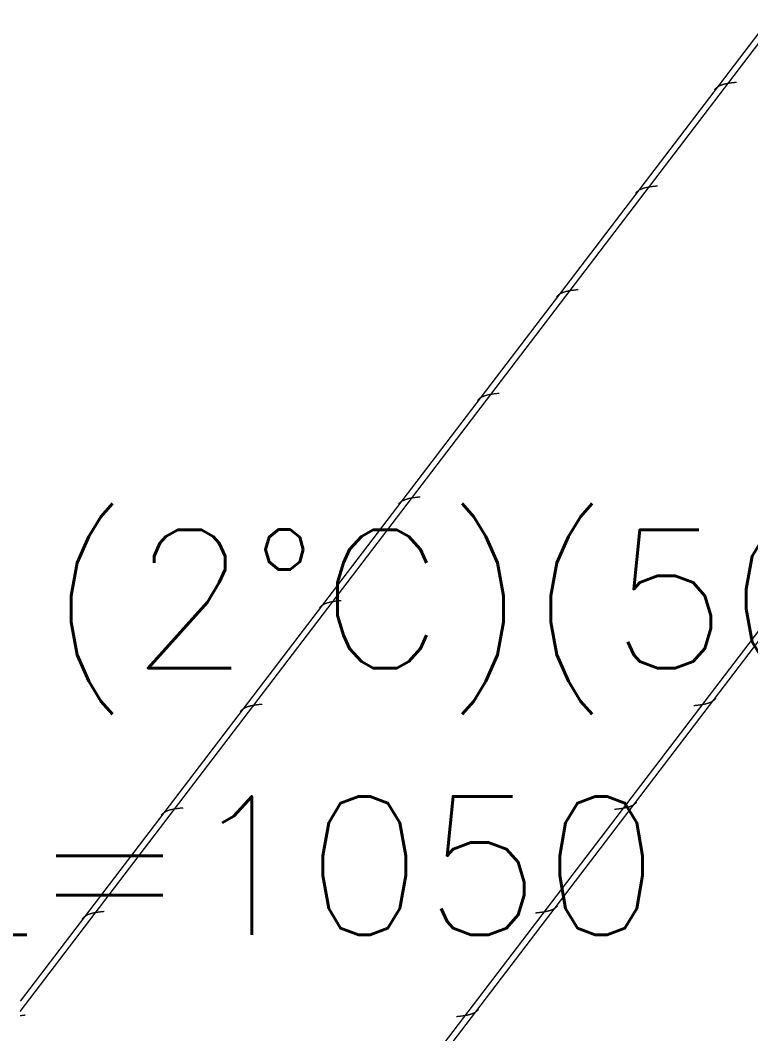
# Model space of a CAD drawing. Extents: x -58 to 5689, y 66 to 4123.
# Drawn here: x 4921.9 to 4981.3, y 3067.6 to 3150.1 of the extents above; entities that cross this region are included whole.
import ezdxf
from ezdxf.enums import TextEntityAlignment as Align
from ezdxf.xclip import XClip

# ---------------------------------------------------------------- set-up
doc = ezdxf.new("R2010")
doc.units = 0
doc.header["$LTSCALE"] = 30
doc.header["$MEASUREMENT"] = 0
doc.header["$XCLIPFRAME"] = 0
doc.layers.get('0').update_dxf_attribs({"linetype": 'CONTINUOUS'})
doc.layers.add("EJE3-3'$0$RLA-CONTORNO", color=30, linetype='CONTINUOUS', lineweight=15)
doc.layers.add("EJE3-3'$0$RLA-FE", color=7, linetype='CONTINUOUS')
doc.styles.add("EJE3-3'$0$RomanS", font='romans.shx', dxfattribs={"height": 11.25})

# ---------------------------------------------------------------- blocks, each defined once
blk = doc.blocks.new("EJE3-3'$0$FP_13-EJE 3-3_")
at = {"layer": "EJE3-3'$0$RLA-CONTORNO"}
for p, q in [((2342.672, 1103), (2140.486, 838.017)), ((2198.497, 912.738), (2198.462, 912.734)), ((2198.532, 912.742), (2198.497, 912.738)), ((2198.568, 912.746), (2198.532, 912.742)), ((2198.603, 912.75), (2198.568, 912.746)), ((2198.638, 912.754), (2198.603, 912.75)), ((2198.674, 912.758), (2198.638, 912.754)), ((2198.709, 912.762), (2198.674, 912.758)), ((2198.745, 912.765), (2198.709, 912.762)), ((2198.781, 912.769), (2198.745, 912.765)), ((2197.017, 912.2), (2197.002, 912.182)), ((2197.033, 912.219), (2197.017, 912.2)), ((2197.05, 912.237), (2197.033, 912.219)), ((2197.067, 912.255), (2197.05, 912.237)), ((2197.085, 912.272), (2197.067, 912.255)), ((2197.103, 912.289), (2197.085, 912.272)), ((2197.122, 912.306), (2197.103, 912.289)), ((2197.141, 912.322), (2197.122, 912.306)), ((2197.16, 912.338), (2197.141, 912.322)), ((2197.181, 912.354), (2197.16, 912.338)), ((2197.201, 912.369), (2197.181, 912.354)), ((2197.222, 912.383), (2197.201, 912.369)), ((2197.244, 912.398), (2197.222, 912.383)), ((2197.266, 912.412), (2197.244, 912.398)), ((2197.289, 912.426), (2197.266, 912.412)), ((2197.312, 912.439), (2197.289, 912.426)), ((2197.335, 912.452), (2197.312, 912.439)), ((2197.359, 912.464), (2197.335, 912.452)), ((2197.383, 912.477), (2197.359, 912.464)), ((2197.408, 912.489), (2197.383, 912.477)), ((2197.434, 912.5), (2197.408, 912.489)), ((2197.459, 912.511), (2197.434, 912.5)), ((2197.485, 912.522), (2197.459, 912.511)), ((2197.512, 912.533), (2197.485, 912.522)), ((2197.539, 912.543), (2197.512, 912.533)), ((2197.566, 912.553), (2197.539, 912.543)), ((2197.594, 912.563), (2197.566, 912.553)), ((2197.622, 912.572), (2197.594, 912.563)), ((2197.651, 912.581), (2197.622, 912.572)), ((2197.68, 912.59), (2197.651, 912.581)), ((2197.709, 912.599), (2197.68, 912.59)), ((2197.739, 912.607), (2197.709, 912.599)), ((2197.769, 912.615), (2197.739, 912.607)), ((2197.799, 912.623), (2197.769, 912.615)), ((2197.83, 912.63), (2197.799, 912.623)), ((2197.861, 912.637), (2197.83, 912.63)), ((2197.892, 912.644), (2197.861, 912.637)), ((2197.924, 912.651), (2197.892, 912.644)), ((2197.956, 912.657), (2197.924, 912.651)), ((2197.988, 912.664), (2197.956, 912.657)), ((2198.02, 912.67), (2197.988, 912.664)), ((2198.053, 912.676), (2198.02, 912.67)), ((2198.086, 912.681), (2198.053, 912.676)), ((2198.119, 912.687), (2198.086, 912.681)), ((2198.153, 912.692), (2198.119, 912.687)), ((2198.186, 912.698), (2198.153, 912.692)), ((2198.22, 912.703), (2198.186, 912.698)), ((2198.254, 912.707), (2198.22, 912.703)), ((2198.289, 912.712), (2198.254, 912.707)), ((2198.323, 912.717), (2198.289, 912.712)), ((2198.358, 912.721), (2198.323, 912.717)), ((2198.392, 912.726), (2198.358, 912.721)), ((2198.427, 912.73), (2198.392, 912.726)), ((2198.462, 912.734), (2198.427, 912.73)), ((2190.583, 903.768), (2190.568, 903.749)), ((2190.599, 903.787), (2190.583, 903.768)), ((2190.616, 903.805), (2190.599, 903.787)), ((2190.633, 903.823), (2190.616, 903.805)), ((2190.651, 903.84), (2190.633, 903.823)), ((2190.669, 903.857), (2190.651, 903.84)), ((2190.688, 903.874), (2190.669, 903.857)), ((2190.707, 903.89), (2190.688, 903.874)), ((2190.727, 903.906), (2190.707, 903.89)), ((2190.747, 903.921), (2190.727, 903.906)), ((2190.767, 903.937), (2190.747, 903.921)), ((2190.789, 903.951), (2190.767, 903.937)), ((2190.81, 903.966), (2190.789, 903.951)), ((2190.832, 903.98), (2190.81, 903.966)), ((2190.855, 903.993), (2190.832, 903.98)), ((2190.878, 904.007), (2190.855, 903.993)), ((2190.901, 904.02), (2190.878, 904.007)), ((2190.925, 904.032), (2190.901, 904.02)), ((2190.95, 904.045), (2190.925, 904.032)), ((2190.974, 904.056), (2190.95, 904.045)), ((2191, 904.068), (2190.974, 904.056)), ((2191.025, 904.079), (2191, 904.068)), ((2191.052, 904.09), (2191.025, 904.079)), ((2191.078, 904.101), (2191.052, 904.09)), ((2191.105, 904.111), (2191.078, 904.101)), ((2191.133, 904.121), (2191.105, 904.111)), ((2191.16, 904.131), (2191.133, 904.121)), ((2191.189, 904.14), (2191.16, 904.131)), ((2191.217, 904.149), (2191.189, 904.14)), ((2191.246, 904.158), (2191.217, 904.149)), ((2191.275, 904.166), (2191.246, 904.158)), ((2191.305, 904.175), (2191.275, 904.166)), ((2191.335, 904.183), (2191.305, 904.175)), ((2191.365, 904.19), (2191.335, 904.183)), ((2191.396, 904.198), (2191.365, 904.19)), ((2191.427, 904.205), (2191.396, 904.198)), ((2191.458, 904.212), (2191.427, 904.205)), ((2191.49, 904.219), (2191.458, 904.212)), ((2191.522, 904.225), (2191.49, 904.219)), ((2191.554, 904.232), (2191.522, 904.225)), ((2191.587, 904.238), (2191.554, 904.232)), ((2191.619, 904.244), (2191.587, 904.238)), ((2191.652, 904.249), (2191.619, 904.244)), ((2191.686, 904.255), (2191.652, 904.249)), ((2191.719, 904.26), (2191.686, 904.255)), ((2191.753, 904.265), (2191.719, 904.26)), ((2191.786, 904.27), (2191.753, 904.265)), ((2191.821, 904.275), (2191.786, 904.27)), ((2191.855, 904.28), (2191.821, 904.275)), ((2191.889, 904.285), (2191.855, 904.28)), ((2191.924, 904.289), (2191.889, 904.285)), ((2191.958, 904.294), (2191.924, 904.289)), ((2191.993, 904.298), (2191.958, 904.294)), ((2192.028, 904.302), (2191.993, 904.298)), ((2192.063, 904.306), (2192.028, 904.302)), ((2192.099, 904.31), (2192.063, 904.306)), ((2192.134, 904.314), (2192.099, 904.31)), ((2192.169, 904.318), (2192.134, 904.314)), ((2192.205, 904.322), (2192.169, 904.318)), ((2192.24, 904.326), (2192.205, 904.322)), ((2192.276, 904.329), (2192.24, 904.326)), ((2192.311, 904.333), (2192.276, 904.329)), ((2192.347, 904.337), (2192.311, 904.333)), ((2184.235, 895.425), (2184.217, 895.408)), ((2184.254, 895.442), (2184.235, 895.425)), ((2184.273, 895.458), (2184.254, 895.442)), ((2184.293, 895.474), (2184.273, 895.458)), ((2184.313, 895.489), (2184.293, 895.474)), ((2184.334, 895.504), (2184.313, 895.489)), ((2184.355, 895.519), (2184.334, 895.504)), ((2184.376, 895.534), (2184.355, 895.519)), ((2184.398, 895.548), (2184.376, 895.534)), ((2184.421, 895.561), (2184.398, 895.548)), ((2184.444, 895.575), (2184.421, 895.561)), ((2184.467, 895.588), (2184.444, 895.575)), ((2184.491, 895.6), (2184.467, 895.588)), ((2184.516, 895.612), (2184.491, 895.6)), ((2184.541, 895.624), (2184.516, 895.612)), ((2184.566, 895.636), (2184.541, 895.624)), ((2184.592, 895.647), (2184.566, 895.636)), ((2184.618, 895.658), (2184.592, 895.647)), ((2184.644, 895.669), (2184.618, 895.658)), ((2184.671, 895.679), (2184.644, 895.669)), ((2184.699, 895.689), (2184.671, 895.679)), ((2184.726, 895.699), (2184.699, 895.689)), ((2184.755, 895.708), (2184.726, 895.699)), ((2184.783, 895.717), (2184.755, 895.708)), ((2184.812, 895.726), (2184.783, 895.717)), ((2184.841, 895.734), (2184.812, 895.726)), ((2184.871, 895.743), (2184.841, 895.734)), ((2184.901, 895.751), (2184.871, 895.743)), ((2184.932, 895.758), (2184.901, 895.751)), ((2184.962, 895.766), (2184.932, 895.758)), ((2184.993, 895.773), (2184.962, 895.766)), ((2185.025, 895.78), (2184.993, 895.773)), ((2185.056, 895.787), (2185.025, 895.78)), ((2185.088, 895.793), (2185.056, 895.787)), ((2185.12, 895.799), (2185.088, 895.793)), ((2185.153, 895.806), (2185.12, 895.799)), ((2185.185, 895.811), (2185.153, 895.806)), ((2185.218, 895.817), (2185.185, 895.811)), ((2185.252, 895.823), (2185.218, 895.817)), ((2185.285, 895.828), (2185.252, 895.823)), ((2185.319, 895.833), (2185.285, 895.828)), ((2185.353, 895.838), (2185.319, 895.833)), ((2185.387, 895.843), (2185.353, 895.838)), ((2185.421, 895.848), (2185.387, 895.843)), ((2185.455, 895.852), (2185.421, 895.848)), ((2185.49, 895.857), (2185.455, 895.852)), ((2185.525, 895.861), (2185.49, 895.857)), ((2185.559, 895.866), (2185.525, 895.861)), ((2185.594, 895.87), (2185.559, 895.866)), ((2185.63, 895.874), (2185.594, 895.87)), ((2185.665, 895.878), (2185.63, 895.874)), ((2185.7, 895.882), (2185.665, 895.878)), ((2185.735, 895.886), (2185.7, 895.882)), ((2185.771, 895.89), (2185.735, 895.886)), ((2185.806, 895.893), (2185.771, 895.89)), ((2185.842, 895.897), (2185.806, 895.893)), ((2185.877, 895.901), (2185.842, 895.897)), ((2185.913, 895.905), (2185.877, 895.901)), ((2184.149, 895.336), (2184.134, 895.317)), ((2184.166, 895.355), (2184.149, 895.336)), ((2184.182, 895.373), (2184.166, 895.355)), ((2184.199, 895.391), (2184.182, 895.373)), ((2184.217, 895.408), (2184.199, 895.391)), ((2178.082, 887.18), (2178.057, 887.168)), ((2178.107, 887.192), (2178.082, 887.18)), ((2178.132, 887.204), (2178.107, 887.192)), ((2178.158, 887.215), (2178.132, 887.204)), ((2178.184, 887.226), (2178.158, 887.215)), ((2178.21, 887.236), (2178.184, 887.226)), ((2178.237, 887.247), (2178.21, 887.236)), ((2178.265, 887.257), (2178.237, 887.247)), ((2178.293, 887.266), (2178.265, 887.257)), ((2178.321, 887.276), (2178.293, 887.266)), ((2178.349, 887.285), (2178.321, 887.276)), ((2178.378, 887.294), (2178.349, 887.285)), ((2178.408, 887.302), (2178.378, 887.294)), ((2178.437, 887.31), (2178.408, 887.302)), ((2178.467, 887.318), (2178.437, 887.31)), ((2178.498, 887.326), (2178.467, 887.318)), ((2178.528, 887.334), (2178.498, 887.326)), ((2178.559, 887.341), (2178.528, 887.334)), ((2178.591, 887.348), (2178.559, 887.341)), ((2178.622, 887.354), (2178.591, 887.348)), ((2178.654, 887.361), (2178.622, 887.354)), ((2178.686, 887.367), (2178.654, 887.361)), ((2178.719, 887.373), (2178.686, 887.367)), ((2178.752, 887.379), (2178.719, 887.373)), ((2178.785, 887.385), (2178.752, 887.379)), ((2178.818, 887.391), (2178.785, 887.385)), ((2178.851, 887.396), (2178.818, 887.391)), ((2178.885, 887.401), (2178.851, 887.396)), ((2178.919, 887.406), (2178.885, 887.401)), ((2178.953, 887.411), (2178.919, 887.406)), ((2178.987, 887.416), (2178.953, 887.411)), ((2179.021, 887.42), (2178.987, 887.416)), ((2179.056, 887.425), (2179.021, 887.42)), ((2179.091, 887.429), (2179.056, 887.425)), ((2179.126, 887.433), (2179.091, 887.429)), ((2179.161, 887.438), (2179.126, 887.433)), ((2179.196, 887.442), (2179.161, 887.438)), ((2179.231, 887.446), (2179.196, 887.442)), ((2179.266, 887.45), (2179.231, 887.446)), ((2179.301, 887.454), (2179.266, 887.45)), ((2179.337, 887.458), (2179.301, 887.454)), ((2179.372, 887.461), (2179.337, 887.458)), ((2179.408, 887.465), (2179.372, 887.461)), ((2179.443, 887.469), (2179.408, 887.465)), ((2179.479, 887.473), (2179.443, 887.469)), ((2177.716, 886.904), (2177.7, 886.885)), ((2177.732, 886.923), (2177.716, 886.904)), ((2177.748, 886.941), (2177.732, 886.923)), ((2177.766, 886.959), (2177.748, 886.941)), ((2177.783, 886.976), (2177.766, 886.959)), ((2177.801, 886.993), (2177.783, 886.976)), ((2177.82, 887.01), (2177.801, 886.993)), ((2177.839, 887.026), (2177.82, 887.01)), ((2177.859, 887.042), (2177.839, 887.026)), ((2177.879, 887.057), (2177.859, 887.042)), ((2177.9, 887.072), (2177.879, 887.057)), ((2177.921, 887.087), (2177.9, 887.072)), ((2177.942, 887.101), (2177.921, 887.087)), ((2177.964, 887.115), (2177.942, 887.101)), ((2177.987, 887.129), (2177.964, 887.115)), ((2178.01, 887.142), (2177.987, 887.129)), ((2178.034, 887.155), (2178.01, 887.142)), ((2178.057, 887.168), (2178.034, 887.155)), ((2172.253, 878.935), (2172.22, 878.929)), ((2172.285, 878.941), (2172.253, 878.935)), ((2172.318, 878.947), (2172.285, 878.941)), ((2172.351, 878.953), (2172.318, 878.947)), ((2172.384, 878.958), (2172.351, 878.953)), ((2172.417, 878.964), (2172.384, 878.958)), ((2172.451, 878.969), (2172.417, 878.964)), ((2172.485, 878.974), (2172.451, 878.969)), ((2172.519, 878.979), (2172.485, 878.974)), ((2172.553, 878.984), (2172.519, 878.979)), ((2172.588, 878.988), (2172.553, 878.984)), ((2172.622, 878.993), (2172.588, 878.988)), ((2172.657, 878.997), (2172.622, 878.993)), ((2172.692, 879.001), (2172.657, 878.997)), ((2172.727, 879.006), (2172.692, 879.001)), ((2172.762, 879.01), (2172.727, 879.006)), ((2172.797, 879.014), (2172.762, 879.01)), ((2172.832, 879.018), (2172.797, 879.014)), ((2172.868, 879.022), (2172.832, 879.018)), ((2172.903, 879.025), (2172.868, 879.022)), ((2172.938, 879.029), (2172.903, 879.025)), ((2172.974, 879.033), (2172.938, 879.029)), ((2173.009, 879.037), (2172.974, 879.033)), ((2173.045, 879.04), (2173.009, 879.037)), ((2171.282, 878.472), (2171.266, 878.453)), ((2171.298, 878.49), (2171.282, 878.472)), ((2171.315, 878.509), (2171.298, 878.49)), ((2171.332, 878.526), (2171.315, 878.509)), ((2171.349, 878.544), (2171.332, 878.526)), ((2171.368, 878.561), (2171.349, 878.544)), ((2171.386, 878.577), (2171.368, 878.561)), ((2171.405, 878.594), (2171.386, 878.577)), ((2171.425, 878.61), (2171.405, 878.594)), ((2171.445, 878.625), (2171.425, 878.61)), ((2171.466, 878.64), (2171.445, 878.625)), ((2171.487, 878.655), (2171.466, 878.64)), ((2171.509, 878.669), (2171.487, 878.655)), ((2171.531, 878.683), (2171.509, 878.669)), ((2171.553, 878.697), (2171.531, 878.683)), ((2171.576, 878.71), (2171.553, 878.697)), ((2171.6, 878.723), (2171.576, 878.71)), ((2171.624, 878.736), (2171.6, 878.723)), ((2171.648, 878.748), (2171.624, 878.736)), ((2171.673, 878.76), (2171.648, 878.748)), ((2171.698, 878.772), (2171.673, 878.76)), ((2171.724, 878.783), (2171.698, 878.772)), ((2171.75, 878.794), (2171.724, 878.783)), ((2171.777, 878.804), (2171.75, 878.794)), ((2171.804, 878.815), (2171.777, 878.804)), ((2171.831, 878.825), (2171.804, 878.815)), ((2171.859, 878.834), (2171.831, 878.825)), ((2171.887, 878.844), (2171.859, 878.834)), ((2171.915, 878.853), (2171.887, 878.844)), ((2171.944, 878.862), (2171.915, 878.853)), ((2171.974, 878.87), (2171.944, 878.862)), ((2172.003, 878.878), (2171.974, 878.87)), ((2172.033, 878.886), (2172.003, 878.878)), ((2172.064, 878.894), (2172.033, 878.886)), ((2172.094, 878.901), (2172.064, 878.894)), ((2172.125, 878.909), (2172.094, 878.901)), ((2172.157, 878.916), (2172.125, 878.909)), ((2172.188, 878.922), (2172.157, 878.916)), ((2172.22, 878.929), (2172.188, 878.922)), ((2164.848, 870.04), (2164.832, 870.021)), ((2164.864, 870.058), (2164.848, 870.04)), ((2164.881, 870.076), (2164.864, 870.058)), ((2164.898, 870.094), (2164.881, 870.076)), ((2164.915, 870.112), (2164.898, 870.094)), ((2164.934, 870.129), (2164.915, 870.112)), ((2164.952, 870.145), (2164.934, 870.129)), ((2164.971, 870.162), (2164.952, 870.145)), ((2164.991, 870.177), (2164.971, 870.162)), ((2165.011, 870.193), (2164.991, 870.177)), ((2165.032, 870.208), (2165.011, 870.193)), ((2165.053, 870.223), (2165.032, 870.208)), ((2165.075, 870.237), (2165.053, 870.223)), ((2165.097, 870.251), (2165.075, 870.237)), ((2165.119, 870.265), (2165.097, 870.251)), ((2165.142, 870.278), (2165.119, 870.265)), ((2165.166, 870.291), (2165.142, 870.278)), ((2165.19, 870.304), (2165.166, 870.291)), ((2165.214, 870.316), (2165.19, 870.304)), ((2165.239, 870.328), (2165.214, 870.316)), ((2165.264, 870.339), (2165.239, 870.328)), ((2165.29, 870.351), (2165.264, 870.339)), ((2165.316, 870.362), (2165.29, 870.351)), ((2165.343, 870.372), (2165.316, 870.362)), ((2165.37, 870.382), (2165.343, 870.372)), ((2165.397, 870.392), (2165.37, 870.382)), ((2165.425, 870.402), (2165.397, 870.392)), ((2165.453, 870.411), (2165.425, 870.402)), ((2165.482, 870.421), (2165.453, 870.411)), ((2165.511, 870.429), (2165.482, 870.421)), ((2165.54, 870.438), (2165.511, 870.429)), ((2165.57, 870.446), (2165.54, 870.438)), ((2165.6, 870.454), (2165.57, 870.446)), ((2165.63, 870.462), (2165.6, 870.454)), ((2165.661, 870.469), (2165.63, 870.462)), ((2165.692, 870.476), (2165.661, 870.469)), ((2165.723, 870.483), (2165.692, 870.476)), ((2165.755, 870.49), (2165.723, 870.483)), ((2165.786, 870.497), (2165.755, 870.49)), ((2165.819, 870.503), (2165.786, 870.497)), ((2165.851, 870.509), (2165.819, 870.503)), ((2165.884, 870.515), (2165.851, 870.509)), ((2165.917, 870.521), (2165.884, 870.515)), ((2165.95, 870.526), (2165.917, 870.521)), ((2165.983, 870.532), (2165.95, 870.526)), ((2166.017, 870.537), (2165.983, 870.532)), ((2166.051, 870.542), (2166.017, 870.537)), ((2166.085, 870.547), (2166.051, 870.542)), ((2166.119, 870.551), (2166.085, 870.547)), ((2166.154, 870.556), (2166.119, 870.551)), ((2166.188, 870.561), (2166.154, 870.556)), ((2166.223, 870.565), (2166.188, 870.561)), ((2166.258, 870.569), (2166.223, 870.565)), ((2166.293, 870.573), (2166.258, 870.569)), ((2166.328, 870.577), (2166.293, 870.573)), ((2166.363, 870.582), (2166.328, 870.577)), ((2166.398, 870.585), (2166.363, 870.582)), ((2166.434, 870.589), (2166.398, 870.585)), ((2166.469, 870.593), (2166.434, 870.589)), ((2166.505, 870.597), (2166.469, 870.593)), ((2166.54, 870.601), (2166.505, 870.597)), ((2166.576, 870.605), (2166.54, 870.601)), ((2166.611, 870.608), (2166.576, 870.605)), ((2158.43, 861.626), (2158.414, 861.608)), ((2158.447, 861.644), (2158.43, 861.626)), ((2158.464, 861.662), (2158.447, 861.644)), ((2158.482, 861.679), (2158.464, 861.662)), ((2158.5, 861.696), (2158.482, 861.679)), ((2158.518, 861.713), (2158.5, 861.696)), ((2158.538, 861.729), (2158.518, 861.713)), ((2158.557, 861.745), (2158.538, 861.729)), ((2158.577, 861.761), (2158.557, 861.745)), ((2158.598, 861.776), (2158.577, 861.761)), ((2158.619, 861.791), (2158.598, 861.776)), ((2158.641, 861.805), (2158.619, 861.791)), ((2158.663, 861.819), (2158.641, 861.805)), ((2158.685, 861.833), (2158.663, 861.819)), ((2158.708, 861.846), (2158.685, 861.833)), ((2158.732, 861.859), (2158.708, 861.846)), ((2158.756, 861.872), (2158.732, 861.859)), ((2158.78, 861.884), (2158.756, 861.872)), ((2158.805, 861.896), (2158.78, 861.884)), ((2158.83, 861.907), (2158.805, 861.896)), ((2158.856, 861.919), (2158.83, 861.907)), ((2158.882, 861.929), (2158.856, 861.919)), ((2158.909, 861.94), (2158.882, 861.929)), ((2158.936, 861.95), (2158.909, 861.94)), ((2158.963, 861.96), (2158.936, 861.95)), ((2158.991, 861.97), (2158.963, 861.96)), ((2159.019, 861.979), (2158.991, 861.97)), ((2159.048, 861.988), (2159.019, 861.979)), ((2159.077, 861.997), (2159.048, 861.988)), ((2159.106, 862.006), (2159.077, 861.997)), ((2159.136, 862.014), (2159.106, 862.006)), ((2159.166, 862.022), (2159.136, 862.014)), ((2159.196, 862.03), (2159.166, 862.022)), ((2159.227, 862.037), (2159.196, 862.03)), ((2159.258, 862.044), (2159.227, 862.037)), ((2159.289, 862.051), (2159.258, 862.044)), ((2159.321, 862.058), (2159.289, 862.051)), ((2159.353, 862.065), (2159.321, 862.058)), ((2159.385, 862.071), (2159.353, 862.065)), ((2159.417, 862.077), (2159.385, 862.071)), ((2159.45, 862.083), (2159.417, 862.077)), ((2159.483, 862.089), (2159.45, 862.083)), ((2159.516, 862.094), (2159.483, 862.089)), ((2159.55, 862.099), (2159.516, 862.094)), ((2159.583, 862.105), (2159.55, 862.099)), ((2159.617, 862.11), (2159.583, 862.105)), ((2159.651, 862.115), (2159.617, 862.11)), ((2159.685, 862.119), (2159.651, 862.115)), ((2159.72, 862.124), (2159.685, 862.119)), ((2159.754, 862.128), (2159.72, 862.124)), ((2159.789, 862.133), (2159.754, 862.128)), ((2159.824, 862.137), (2159.789, 862.133)), ((2159.859, 862.141), (2159.824, 862.137)), ((2159.894, 862.145), (2159.859, 862.141)), ((2159.929, 862.149), (2159.894, 862.145)), ((2159.964, 862.153), (2159.929, 862.149)), ((2160, 862.157), (2159.964, 862.153)), ((2160.035, 862.161), (2160, 862.157)), ((2160.071, 862.165), (2160.035, 862.161)), ((2160.106, 862.169), (2160.071, 862.165)), ((2160.142, 862.172), (2160.106, 862.169)), ((2160.177, 862.176), (2160.142, 862.172)), ((2158.414, 861.608), (2158.398, 861.589)), ((2152.207, 853.373), (2152.185, 853.358)), ((2152.229, 853.387), (2152.207, 853.373)), ((2152.252, 853.401), (2152.229, 853.387)), ((2152.275, 853.414), (2152.252, 853.401)), ((2152.298, 853.427), (2152.275, 853.414)), ((2152.322, 853.439), (2152.298, 853.427)), ((2152.346, 853.452), (2152.322, 853.439)), ((2152.371, 853.464), (2152.346, 853.452)), ((2152.397, 853.475), (2152.371, 853.464)), ((2152.422, 853.486), (2152.397, 853.475)), ((2152.448, 853.497), (2152.422, 853.486)), ((2152.475, 853.508), (2152.448, 853.497)), ((2152.502, 853.518), (2152.475, 853.508)), ((2152.529, 853.528), (2152.502, 853.518)), ((2152.557, 853.538), (2152.529, 853.528)), ((2152.585, 853.547), (2152.557, 853.538)), ((2152.614, 853.556), (2152.585, 853.547)), ((2152.643, 853.565), (2152.614, 853.556)), ((2152.672, 853.574), (2152.643, 853.565)), ((2152.702, 853.582), (2152.672, 853.574)), ((2152.732, 853.59), (2152.702, 853.582)), ((2152.762, 853.597), (2152.732, 853.59)), ((2152.793, 853.605), (2152.762, 853.597)), ((2152.824, 853.612), (2152.793, 853.605)), ((2152.855, 853.619), (2152.824, 853.612)), ((2152.887, 853.626), (2152.855, 853.619)), ((2152.919, 853.632), (2152.887, 853.626)), ((2152.951, 853.639), (2152.919, 853.632)), ((2152.983, 853.645), (2152.951, 853.639)), ((2153.016, 853.651), (2152.983, 853.645)), ((2153.049, 853.656), (2153.016, 853.651)), ((2153.082, 853.662), (2153.049, 853.656)), ((2153.116, 853.667), (2153.082, 853.662)), ((2153.149, 853.672), (2153.116, 853.667)), ((2153.183, 853.678), (2153.149, 853.672)), ((2153.217, 853.682), (2153.183, 853.678)), ((2153.252, 853.687), (2153.217, 853.682)), ((2153.286, 853.692), (2153.252, 853.687)), ((2153.321, 853.696), (2153.286, 853.692)), ((2153.355, 853.701), (2153.321, 853.696)), ((2153.39, 853.705), (2153.355, 853.701)), ((2153.425, 853.709), (2153.39, 853.705)), ((2153.46, 853.713), (2153.425, 853.709)), ((2153.495, 853.717), (2153.46, 853.713)), ((2153.531, 853.721), (2153.495, 853.717)), ((2153.566, 853.725), (2153.531, 853.721)), ((2153.601, 853.729), (2153.566, 853.725)), ((2153.637, 853.733), (2153.601, 853.729)), ((2153.672, 853.737), (2153.637, 853.733)), ((2153.708, 853.74), (2153.672, 853.737)), ((2153.743, 853.744), (2153.708, 853.74)), ((2151.98, 853.175), (2151.964, 853.157)), ((2151.996, 853.194), (2151.98, 853.175)), ((2152.013, 853.212), (2151.996, 853.194)), ((2152.03, 853.23), (2152.013, 853.212)), ((2152.048, 853.247), (2152.03, 853.23)), ((2152.066, 853.264), (2152.048, 853.247)), ((2152.085, 853.281), (2152.066, 853.264)), ((2152.104, 853.297), (2152.085, 853.281)), ((2152.123, 853.313), (2152.104, 853.297)), ((2152.144, 853.329), (2152.123, 853.313)), ((2152.164, 853.344), (2152.144, 853.329)), ((2152.185, 853.358), (2152.164, 853.344)), ((2146.209, 845.133), (2146.18, 845.124)), ((2146.238, 845.141), (2146.209, 845.133)), ((2146.268, 845.15), (2146.238, 845.141)), ((2146.298, 845.158), (2146.268, 845.15)), ((2146.328, 845.165), (2146.298, 845.158)), ((2146.359, 845.173), (2146.328, 845.165)), ((2146.39, 845.18), (2146.359, 845.173)), ((2146.421, 845.187), (2146.39, 845.18)), ((2146.453, 845.194), (2146.421, 845.187)), ((2146.485, 845.2), (2146.453, 845.194)), ((2146.517, 845.207), (2146.485, 845.2)), ((2146.549, 845.213), (2146.517, 845.207)), ((2146.582, 845.219), (2146.549, 845.213)), ((2146.615, 845.224), (2146.582, 845.219)), ((2146.648, 845.23), (2146.615, 845.224)), ((2146.682, 845.235), (2146.648, 845.23)), ((2146.715, 845.24), (2146.682, 845.235)), ((2146.749, 845.245), (2146.715, 845.24)), ((2146.783, 845.25), (2146.749, 845.245)), ((2146.818, 845.255), (2146.783, 845.25)), ((2146.852, 845.26), (2146.818, 845.255)), ((2146.887, 845.264), (2146.852, 845.26)), ((2146.921, 845.268), (2146.887, 845.264)), ((2146.956, 845.273), (2146.921, 845.268)), ((2146.991, 845.277), (2146.956, 845.273)), ((2147.026, 845.281), (2146.991, 845.277)), ((2147.061, 845.285), (2147.026, 845.281)), ((2147.097, 845.289), (2147.061, 845.285)), ((2147.132, 845.293), (2147.097, 845.289)), ((2147.167, 845.297), (2147.132, 845.293)), ((2147.203, 845.301), (2147.167, 845.297)), ((2147.238, 845.304), (2147.203, 845.301)), ((2147.274, 845.308), (2147.238, 845.304)), ((2147.31, 845.312), (2147.274, 845.308)), ((2145.546, 844.743), (2145.531, 844.724)), ((2145.562, 844.762), (2145.546, 844.743)), ((2145.579, 844.78), (2145.562, 844.762)), ((2145.596, 844.798), (2145.579, 844.78)), ((2145.614, 844.815), (2145.596, 844.798)), ((2145.632, 844.832), (2145.614, 844.815)), ((2145.651, 844.849), (2145.632, 844.832)), ((2145.67, 844.865), (2145.651, 844.849)), ((2145.689, 844.881), (2145.67, 844.865)), ((2145.71, 844.896), (2145.689, 844.881)), ((2145.73, 844.912), (2145.71, 844.896)), ((2145.751, 844.926), (2145.73, 844.912)), ((2145.773, 844.941), (2145.751, 844.926)), ((2145.795, 844.955), (2145.773, 844.941)), ((2145.818, 844.968), (2145.795, 844.955)), ((2145.841, 844.982), (2145.818, 844.968)), ((2145.864, 844.995), (2145.841, 844.982)), ((2145.888, 845.007), (2145.864, 844.995)), ((2145.912, 845.02), (2145.888, 845.007)), ((2145.937, 845.031), (2145.912, 845.02)), ((2145.963, 845.043), (2145.937, 845.031)), ((2145.988, 845.054), (2145.963, 845.043)), ((2146.014, 845.065), (2145.988, 845.054)), ((2146.041, 845.076), (2146.014, 845.065)), ((2146.068, 845.086), (2146.041, 845.076)), ((2146.095, 845.096), (2146.068, 845.086)), ((2146.123, 845.106), (2146.095, 845.096)), ((2146.151, 845.115), (2146.123, 845.106)), ((2146.18, 845.124), (2146.151, 845.115)), ((2140.5, 836.838), (2140.466, 836.834)), ((2140.534, 836.842), (2140.5, 836.838)), ((2140.568, 836.846), (2140.534, 836.842)), ((2140.602, 836.85), (2140.568, 836.846)), ((2140.636, 836.854), (2140.602, 836.85)), ((2140.67, 836.858), (2140.636, 836.854)), ((2140.704, 836.861), (2140.67, 836.858)), ((2140.738, 836.865), (2140.704, 836.861)), ((2140.773, 836.869), (2140.738, 836.865)), ((2140.807, 836.872), (2140.773, 836.869)), ((2140.841, 836.876), (2140.807, 836.872)), ((2140.876, 836.88), (2140.841, 836.876))]:
    blk.add_line(p, q, dxfattribs=at)
blk = doc.blocks.new("EJE3-3'$0$FP_14-EJE 3-3_")
at = {"layer": "EJE3-3'$0$RLA-CONTORNO"}
for p, q in [((2140.486, 788.561), (2345.481, 1057.225)), ((2196.864, 862.442), (2196.842, 862.428)), ((2196.885, 862.457), (2196.864, 862.442)), ((2196.906, 862.472), (2196.885, 862.457)), ((2196.926, 862.488), (2196.906, 862.472)), ((2196.946, 862.504), (2196.926, 862.488)), ((2196.965, 862.52), (2196.946, 862.504)), ((2196.983, 862.536), (2196.965, 862.52)), ((2197.002, 862.553), (2196.983, 862.536)), ((2197.019, 862.571), (2197.002, 862.553)), ((2197.036, 862.589), (2197.019, 862.571)), ((2197.053, 862.607), (2197.036, 862.589)), ((2197.069, 862.625), (2197.053, 862.607)), ((2197.085, 862.644), (2197.069, 862.625)), ((2195.341, 862.06), (2195.306, 862.057)), ((2195.377, 862.064), (2195.341, 862.06)), ((2195.413, 862.068), (2195.377, 862.064)), ((2195.448, 862.072), (2195.413, 862.068)), ((2195.483, 862.076), (2195.448, 862.072)), ((2195.519, 862.08), (2195.483, 862.076)), ((2195.554, 862.084), (2195.519, 862.08)), ((2195.589, 862.088), (2195.554, 862.084)), ((2195.624, 862.092), (2195.589, 862.088)), ((2195.659, 862.096), (2195.624, 862.092)), ((2195.694, 862.1), (2195.659, 862.096)), ((2195.729, 862.104), (2195.694, 862.1)), ((2195.763, 862.109), (2195.729, 862.104)), ((2195.798, 862.114), (2195.763, 862.109)), ((2195.832, 862.118), (2195.798, 862.114)), ((2195.866, 862.123), (2195.832, 862.118)), ((2195.9, 862.128), (2195.866, 862.123)), ((2195.934, 862.133), (2195.9, 862.128)), ((2195.967, 862.139), (2195.934, 862.133)), ((2196, 862.144), (2195.967, 862.139)), ((2196.033, 862.15), (2196, 862.144)), ((2196.066, 862.156), (2196.033, 862.15)), ((2196.098, 862.162), (2196.066, 862.156)), ((2196.131, 862.168), (2196.098, 862.162)), ((2196.163, 862.175), (2196.131, 862.168)), ((2196.194, 862.182), (2196.163, 862.175)), ((2196.226, 862.189), (2196.194, 862.182)), ((2196.257, 862.196), (2196.226, 862.189)), ((2196.287, 862.203), (2196.257, 862.196)), ((2196.318, 862.211), (2196.287, 862.203)), ((2196.348, 862.219), (2196.318, 862.211)), ((2196.377, 862.227), (2196.348, 862.219)), ((2196.407, 862.236), (2196.377, 862.227)), ((2196.435, 862.244), (2196.407, 862.236)), ((2196.464, 862.254), (2196.435, 862.244)), ((2196.492, 862.263), (2196.464, 862.254)), ((2196.52, 862.273), (2196.492, 862.263)), ((2196.547, 862.283), (2196.52, 862.273)), ((2196.574, 862.293), (2196.547, 862.283)), ((2196.601, 862.303), (2196.574, 862.293)), ((2196.627, 862.314), (2196.601, 862.303)), ((2196.653, 862.326), (2196.627, 862.314)), ((2196.678, 862.337), (2196.653, 862.326)), ((2196.703, 862.349), (2196.678, 862.337)), ((2196.727, 862.361), (2196.703, 862.349)), ((2196.751, 862.374), (2196.727, 862.361)), ((2196.775, 862.387), (2196.751, 862.374)), ((2196.798, 862.4), (2196.775, 862.387)), ((2196.82, 862.414), (2196.798, 862.4)), ((2196.842, 862.428), (2196.82, 862.414)), ((2190.651, 854.212), (2190.635, 854.193)), ((2188.908, 853.628), (2188.872, 853.625)), ((2188.943, 853.632), (2188.908, 853.628)), ((2188.979, 853.636), (2188.943, 853.632)), ((2189.014, 853.64), (2188.979, 853.636)), ((2189.05, 853.644), (2189.014, 853.64)), ((2189.085, 853.647), (2189.05, 853.644)), ((2189.12, 853.651), (2189.085, 853.647)), ((2189.155, 853.655), (2189.12, 853.651)), ((2189.19, 853.659), (2189.155, 853.655)), ((2189.225, 853.664), (2189.19, 853.659)), ((2189.26, 853.668), (2189.225, 853.664)), ((2189.295, 853.672), (2189.26, 853.668)), ((2189.33, 853.677), (2189.295, 853.672)), ((2189.364, 853.681), (2189.33, 853.677)), ((2189.398, 853.686), (2189.364, 853.681)), ((2189.432, 853.691), (2189.398, 853.686)), ((2189.466, 853.696), (2189.432, 853.691)), ((2189.5, 853.701), (2189.466, 853.696)), ((2189.533, 853.707), (2189.5, 853.701)), ((2189.566, 853.712), (2189.533, 853.707)), ((2189.599, 853.718), (2189.566, 853.712)), ((2189.632, 853.724), (2189.599, 853.718)), ((2189.665, 853.73), (2189.632, 853.724)), ((2189.697, 853.736), (2189.665, 853.73)), ((2189.729, 853.743), (2189.697, 853.736)), ((2189.76, 853.749), (2189.729, 853.743)), ((2189.792, 853.756), (2189.76, 853.749)), ((2189.823, 853.764), (2189.792, 853.756)), ((2189.853, 853.771), (2189.823, 853.764)), ((2189.884, 853.779), (2189.853, 853.771)), ((2189.914, 853.787), (2189.884, 853.779)), ((2189.943, 853.795), (2189.914, 853.787)), ((2189.973, 853.804), (2189.943, 853.795)), ((2190.002, 853.812), (2189.973, 853.804)), ((2190.03, 853.821), (2190.002, 853.812)), ((2190.058, 853.831), (2190.03, 853.821)), ((2190.086, 853.84), (2190.058, 853.831)), ((2190.114, 853.85), (2190.086, 853.84)), ((2190.141, 853.861), (2190.114, 853.85)), ((2190.167, 853.871), (2190.141, 853.861)), ((2190.193, 853.882), (2190.167, 853.871)), ((2190.219, 853.893), (2190.193, 853.882)), ((2190.244, 853.905), (2190.219, 853.893)), ((2190.269, 853.917), (2190.244, 853.905)), ((2190.293, 853.929), (2190.269, 853.917)), ((2190.317, 853.942), (2190.293, 853.929)), ((2190.341, 853.955), (2190.317, 853.942)), ((2190.364, 853.968), (2190.341, 853.955)), ((2190.386, 853.982), (2190.364, 853.968)), ((2190.409, 853.996), (2190.386, 853.982)), ((2190.43, 854.01), (2190.409, 853.996)), ((2190.451, 854.025), (2190.43, 854.01)), ((2190.472, 854.04), (2190.451, 854.025)), ((2190.492, 854.055), (2190.472, 854.04)), ((2190.512, 854.071), (2190.492, 854.055)), ((2190.531, 854.088), (2190.512, 854.071)), ((2190.55, 854.104), (2190.531, 854.088)), ((2190.568, 854.121), (2190.55, 854.104)), ((2190.585, 854.139), (2190.568, 854.121)), ((2190.603, 854.156), (2190.585, 854.139)), ((2190.619, 854.175), (2190.603, 854.156)), ((2190.635, 854.193), (2190.619, 854.175)), ((2182.474, 845.196), (2182.438, 845.192)), ((2182.509, 845.2), (2182.474, 845.196)), ((2182.545, 845.204), (2182.509, 845.2)), ((2182.58, 845.208), (2182.545, 845.204)), ((2182.616, 845.211), (2182.58, 845.208)), ((2182.651, 845.215), (2182.616, 845.211)), ((2182.686, 845.219), (2182.651, 845.215)), ((2182.721, 845.223), (2182.686, 845.219)), ((2182.757, 845.227), (2182.721, 845.223)), ((2182.791, 845.232), (2182.757, 845.227)), ((2182.826, 845.236), (2182.791, 845.232)), ((2182.861, 845.24), (2182.826, 845.236)), ((2182.896, 845.245), (2182.861, 845.24)), ((2182.93, 845.249), (2182.896, 845.245)), ((2182.964, 845.254), (2182.93, 845.249)), ((2182.998, 845.259), (2182.964, 845.254)), ((2183.032, 845.264), (2182.998, 845.259)), ((2183.066, 845.269), (2183.032, 845.264)), ((2183.099, 845.274), (2183.066, 845.269)), ((2183.133, 845.28), (2183.099, 845.274)), ((2183.166, 845.286), (2183.133, 845.28)), ((2183.198, 845.292), (2183.166, 845.286)), ((2183.231, 845.298), (2183.198, 845.292)), ((2183.263, 845.304), (2183.231, 845.298)), ((2183.295, 845.311), (2183.263, 845.304)), ((2183.326, 845.317), (2183.295, 845.311)), ((2183.358, 845.324), (2183.326, 845.317)), ((2183.389, 845.331), (2183.358, 845.324)), ((2183.419, 845.339), (2183.389, 845.331)), ((2183.45, 845.347), (2183.419, 845.339)), ((2183.48, 845.355), (2183.45, 845.347)), ((2183.509, 845.363), (2183.48, 845.355)), ((2183.539, 845.371), (2183.509, 845.363)), ((2183.568, 845.38), (2183.539, 845.371)), ((2183.596, 845.389), (2183.568, 845.38)), ((2183.624, 845.399), (2183.596, 845.389)), ((2183.652, 845.408), (2183.624, 845.399)), ((2183.68, 845.418), (2183.652, 845.408)), ((2183.707, 845.429), (2183.68, 845.418)), ((2183.733, 845.439), (2183.707, 845.429)), ((2183.759, 845.45), (2183.733, 845.439)), ((2183.785, 845.461), (2183.759, 845.45)), ((2183.81, 845.473), (2183.785, 845.461)), ((2183.835, 845.485), (2183.81, 845.473)), ((2183.86, 845.497), (2183.835, 845.485)), ((2183.884, 845.51), (2183.86, 845.497)), ((2183.907, 845.523), (2183.884, 845.51)), ((2183.93, 845.536), (2183.907, 845.523)), ((2183.953, 845.55), (2183.93, 845.536)), ((2183.975, 845.564), (2183.953, 845.55)), ((2183.996, 845.578), (2183.975, 845.564)), ((2184.017, 845.593), (2183.996, 845.578)), ((2184.038, 845.608), (2184.017, 845.593)), ((2184.058, 845.623), (2184.038, 845.608)), ((2184.078, 845.639), (2184.058, 845.623)), ((2184.097, 845.655), (2184.078, 845.639)), ((2184.116, 845.672), (2184.097, 845.655)), ((2184.134, 845.689), (2184.116, 845.672)), ((2184.152, 845.706), (2184.134, 845.689)), ((2184.169, 845.724), (2184.152, 845.706)), ((2184.185, 845.742), (2184.169, 845.724)), ((2184.202, 845.761), (2184.185, 845.742)), ((2184.217, 845.78), (2184.202, 845.761)), ((2176.893, 836.885), (2176.861, 836.878)), ((2176.924, 836.892), (2176.893, 836.885)), ((2176.955, 836.899), (2176.924, 836.892)), ((2176.986, 836.907), (2176.955, 836.899)), ((2177.016, 836.915), (2176.986, 836.907)), ((2177.046, 836.922), (2177.016, 836.915)), ((2177.076, 836.931), (2177.046, 836.922)), ((2177.105, 836.939), (2177.076, 836.931)), ((2177.134, 836.948), (2177.105, 836.939)), ((2177.162, 836.957), (2177.134, 836.948)), ((2177.191, 836.966), (2177.162, 836.957)), ((2177.218, 836.976), (2177.191, 836.966)), ((2177.246, 836.986), (2177.218, 836.976)), ((2177.273, 836.996), (2177.246, 836.986)), ((2177.299, 837.007), (2177.273, 836.996)), ((2177.325, 837.018), (2177.299, 837.007)), ((2177.351, 837.029), (2177.325, 837.018)), ((2177.376, 837.041), (2177.351, 837.029)), ((2177.401, 837.053), (2177.376, 837.041)), ((2177.426, 837.065), (2177.401, 837.053)), ((2177.45, 837.077), (2177.426, 837.065)), ((2177.473, 837.09), (2177.45, 837.077)), ((2177.496, 837.104), (2177.473, 837.09)), ((2177.519, 837.117), (2177.496, 837.104)), ((2177.541, 837.131), (2177.519, 837.117)), ((2177.562, 837.146), (2177.541, 837.131)), ((2177.584, 837.161), (2177.562, 837.146)), ((2177.604, 837.176), (2177.584, 837.161)), ((2177.624, 837.191), (2177.604, 837.176)), ((2177.644, 837.207), (2177.624, 837.191)), ((2177.663, 837.223), (2177.644, 837.207)), ((2177.682, 837.24), (2177.663, 837.223)), ((2177.7, 837.257), (2177.682, 837.24)), ((2177.718, 837.274), (2177.7, 837.257)), ((2177.735, 837.292), (2177.718, 837.274)), ((2177.751, 837.31), (2177.735, 837.292)), ((2177.768, 837.329), (2177.751, 837.31)), ((2177.783, 837.348), (2177.768, 837.329)), ((2176.04, 836.764), (2176.004, 836.76)), ((2176.075, 836.768), (2176.04, 836.764)), ((2176.111, 836.772), (2176.075, 836.768)), ((2176.146, 836.775), (2176.111, 836.772)), ((2176.182, 836.779), (2176.146, 836.775)), ((2176.217, 836.783), (2176.182, 836.779)), ((2176.252, 836.787), (2176.217, 836.783)), ((2176.288, 836.791), (2176.252, 836.787)), ((2176.323, 836.795), (2176.288, 836.791)), ((2176.358, 836.799), (2176.323, 836.795)), ((2176.392, 836.804), (2176.358, 836.799)), ((2176.427, 836.808), (2176.392, 836.804)), ((2176.462, 836.813), (2176.427, 836.808)), ((2176.496, 836.817), (2176.462, 836.813)), ((2176.53, 836.822), (2176.496, 836.817)), ((2176.564, 836.827), (2176.53, 836.822)), ((2176.598, 836.832), (2176.564, 836.827)), ((2176.632, 836.837), (2176.598, 836.832)), ((2176.665, 836.842), (2176.632, 836.837)), ((2176.699, 836.848), (2176.665, 836.842)), ((2176.732, 836.854), (2176.699, 836.848)), ((2176.764, 836.859), (2176.732, 836.854)), ((2176.797, 836.866), (2176.764, 836.859)), ((2176.829, 836.872), (2176.797, 836.866)), ((2176.861, 836.878), (2176.829, 836.872))]:
    blk.add_line(p, q, dxfattribs=at)
blk = doc.blocks.new("EJE3-3'$0$RLA-VIGAS-CAJONES - V_M_ 300x300x5-394661-EJE 3-3_")
at = {"layer": "EJE3-3'$0$RLA-CONTORNO"}
for p, q in [((2140.486, 837.193), (2343.301, 1103)), ((2140.486, 789.386), (2345.481, 1058.049))]:
    blk.add_line(p, q, dxfattribs=at)
blk = doc.blocks.new('*U378')
at = {"layer": "EJE3-3'$0$RLA-FE", "color": 3, "style": "EJE3-3'$0$RomanS", "flags": 8}
for tag, p in [('F=', (373.44, 67.432)), ('NUM', (387.849, 67.432))]:
    blk.add_attdef(tag, text='', height=11.25, dxfattribs=at).set_placement(p, align=Align.RIGHT)
at = {"layer": "EJE3-3'$0$RLA-FE", "color": 3, "style": "EJE3-3'$0$RomanS"}
for tag, p, flags in [('PHI', (391.745, 67.646), 14), ('DIAM', (401.6, 67.432), 12), ('MINUS', (423.619, 67.432), 13), ('MARK', (437.011, 67.432), 13), ('TEXTO_FE1', (440.312, 67.432), 8), ('TEXTO_FE2', (507.834, 67.45), 8), ('TIPO', (463.802, -75.779), 13), ('NVECES', (449.927, -94.717), 13), ('NUMFE', (453.862, -114.479), 13), ('CAPA', (462.058, -133.599), 13), ('DESPLAZA', (278.343, -151.59), 13), ('ESPACIO', (284.389, -169.953), 13), ('CANT', (298.226, -188.753), 13)]:
    blk.add_attdef(tag, p, '', height=11.25, dxfattribs=dict(at, flags=flags))
blk = doc.blocks.new('*U380')
at = {"layer": "EJE3-3'$0$RLA-FE", "color": 3, "style": "EJE3-3'$0$RomanS", "flags": 8}
for tag, p in [('F=', (312.822, 103.103)), ('NUM', (327.231, 103.103))]:
    blk.add_attdef(tag, text='', height=11.25, dxfattribs=at).set_placement(p, align=Align.RIGHT)
at = {"layer": "EJE3-3'$0$RLA-FE", "color": 3, "style": "EJE3-3'$0$RomanS"}
for tag, p, flags in [('PHI', (331.126, 103.317), 14), ('DIAM', (340.982, 103.103), 12), ('MINUS', (363.001, 103.103), 13), ('MARK', (376.393, 103.103), 13), ('TEXTO_FE1', (379.693, 103.103), 8), ('TEXTO_FE2', (447.215, 103.121), 8), ('TIPO', (373.802, -75.779), 13), ('NVECES', (359.927, -94.717), 13), ('NUMFE', (363.862, -114.479), 13), ('CAPA', (372.058, -133.599), 13), ('DESPLAZA', (278.343, -151.59), 13), ('ESPACIO', (284.389, -169.953), 13), ('CANT', (298.226, -188.753), 13)]:
    blk.add_attdef(tag, p, '', height=11.25, dxfattribs=dict(at, flags=flags))
blk = doc.blocks.new("EJE3-3'")
at = {"layer": "EJE3-3'$0$RLA-CONTORNO"}
for name in ["EJE3-3'$0$RLA-VIGAS-CAJONES - V_M_ 300x300x5-394661-EJE 3-3_", "EJE3-3'$0$FP_13-EJE 3-3_", "EJE3-3'$0$FP_14-EJE 3-3_"]:
    blk.add_blockref(name, (0, 0), dxfattribs=at)
at = {"layer": "EJE3-3'$0$RLA-FE"}
ref = blk.add_blockref('*U380', (1695.481, 762), dxfattribs=at)
ref.add_attrib('TEXTO_FE2', '(2°C)(50+750)', (2142.696, 865.121), dxfattribs={"color": 3, "height": 11.25, "style": "EJE3-3'$0$RomanS"})
ref = blk.add_blockref('*U378', (1692.981, 776), dxfattribs=at)
ref.add_attrib('TEXTO_FE1', 'L=1050', (2133.292, 843.432), dxfattribs={"color": 3, "height": 11.25, "style": "EJE3-3'$0$RomanS"})

msp = doc.modelspace()

# ---------------------------------------------------------------- block references
ref = msp.add_blockref("EJE3-3'", (2781.393, 2232.228))
XClip(ref).set_block_clipping_path([(-2788.1086663077, -1277.6573373718), (2905.5071213075, 1601.8318238069)])

doc.saveas('drawing.dxf')
